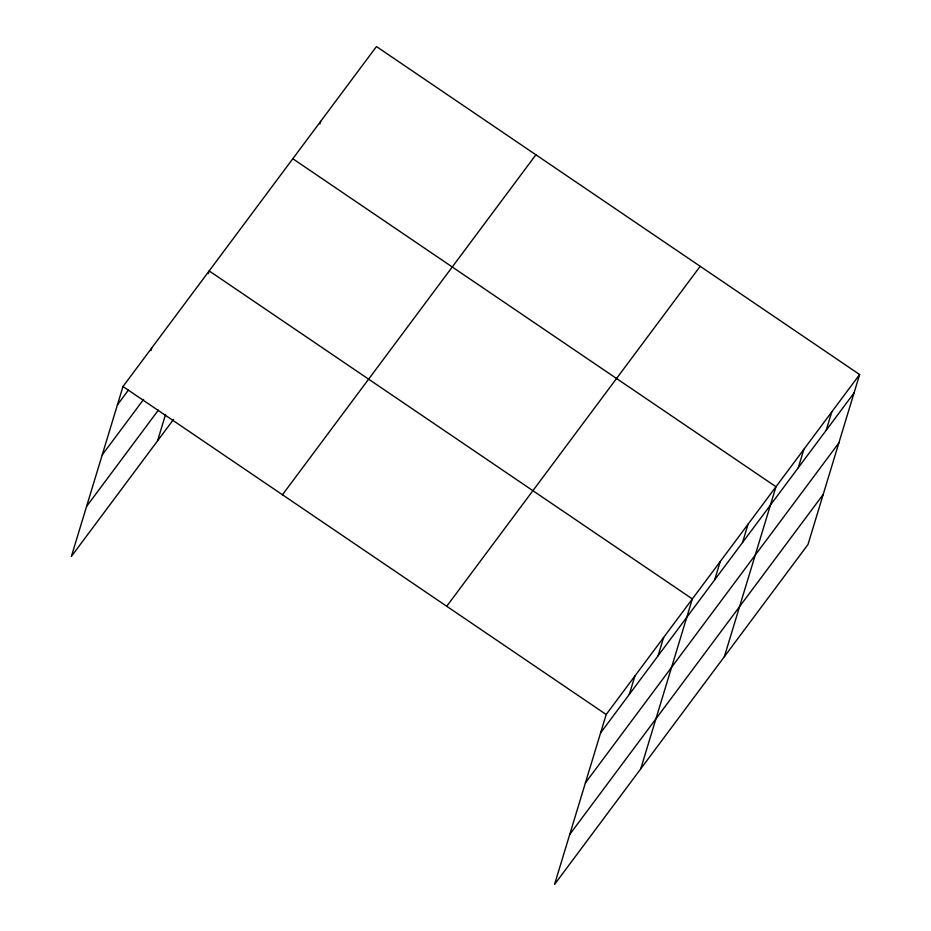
<?xml version="1.0" encoding="UTF-8"?>
<svg xmlns="http://www.w3.org/2000/svg" width="931" height="931" viewBox="0 0 931 931"><rect width="100%" height="100%" fill="white"/><g stroke="black" fill="none" stroke-linecap="round" stroke-linejoin="round"><path stroke-width="1.4" d="M859.627 374.541L606.186 714.508L554.55 884.45L808.003 544.484L859.627 374.541L376.45 46.55L122.997 386.516L71.373 556.459L173.597 419.334M150.927 350.615L151.73 347.985M157.537 440.863L165.567 414.47M208.381 273.551L209.172 270.921L692.35 598.924L640.726 768.866M319.892 123.963L320.695 121.344M629.321 694.363L634.907 675.976M658.042 655.831L663.628 637.456M714.647 579.908L720.233 561.521M742.531 542.505L748.117 524.13M724.365 656.669L775.989 486.738L292.811 158.736M798.286 467.723L803.872 449.336M826.169 430.32L831.755 411.944M117.422 404.892L128.397 390.159M102.224 454.91L143.618 399.387M86.571 506.441L158.375 410.117M282.454 494.757L535.895 154.79M446.729 606.267L700.182 266.313M600.6 732.895L854.041 392.929M585.401 782.901L838.854 442.947M569.749 834.432L823.19 494.466M122.997 386.516L606.186 714.508"/></g></svg>
